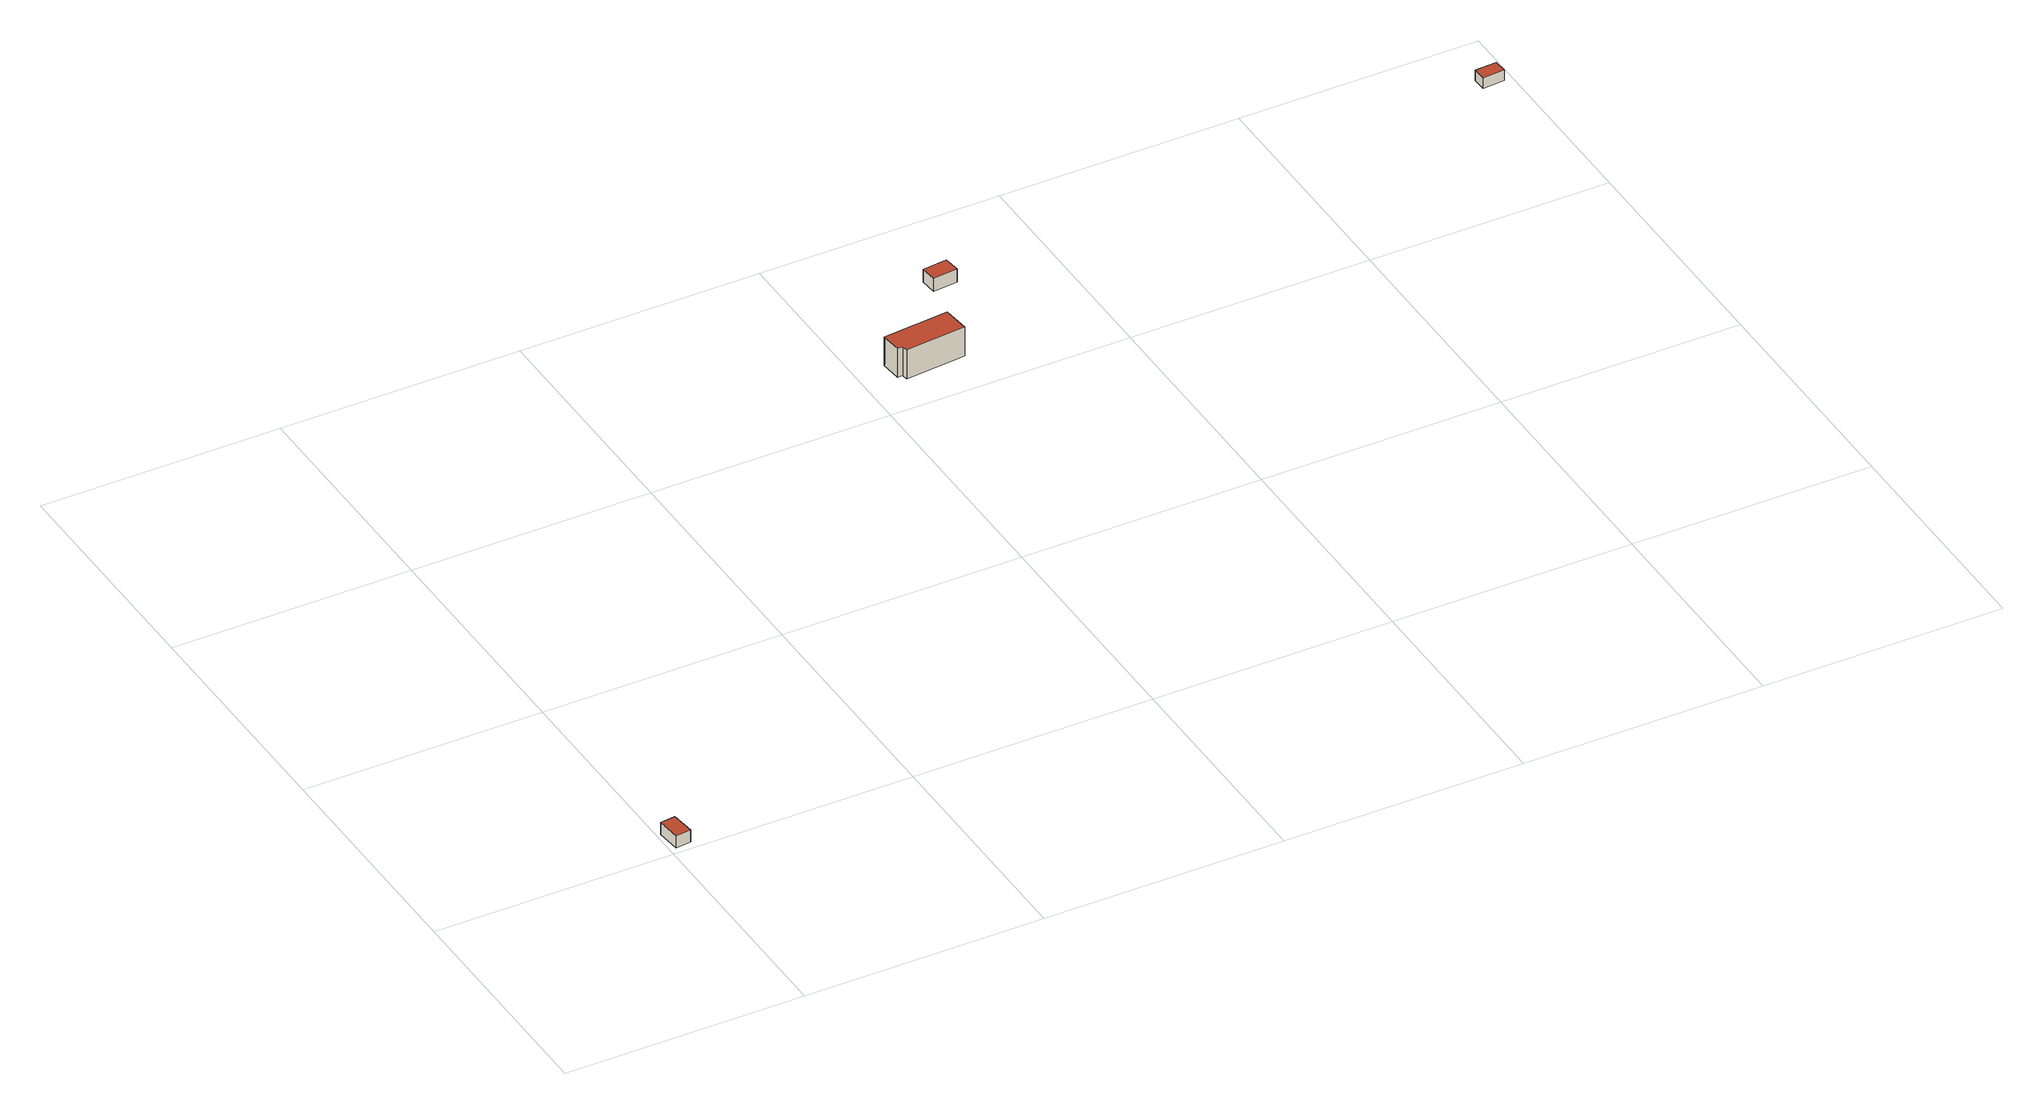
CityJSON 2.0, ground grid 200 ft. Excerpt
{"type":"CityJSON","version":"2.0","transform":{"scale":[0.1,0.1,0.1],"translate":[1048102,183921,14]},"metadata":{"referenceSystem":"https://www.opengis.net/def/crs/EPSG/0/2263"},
"CityObjects":{
"building1":{"type":"Building","attributes":{"name":"Bldg_3511014330","BIN":"4587516"},"geometry":[{"type":"MultiSurface","lod":"2","boundaries":[[[0,1,2,3]],[[4,5,6,7]],[[4,7,3,2]],[[5,4,2,1]],[[6,5,1,0]],[[7,6,0,3]]],"semantics":{"surfaces":[{"type":"GroundSurface"},{"type":"RoofSurface","BIN":"4587516"},{"type":"WallSurface"}],"values":[0,1,2,2,2,2]}}]},
"building2":{"type":"Building","attributes":{"name":"Bldg_3210005881","BIN":"4270818"},"geometry":[{"type":"MultiSurface","lod":"2","boundaries":[[[8,9,10,11,12,13]],[[14,15,16,17,18,19]],[[9,8,19,18]],[[10,9,18,17]],[[11,10,17,16]],[[12,11,16,15]],[[13,12,15,14]],[[8,13,14,19]]],"semantics":{"surfaces":[{"type":"RoofSurface","BIN":"4270818"},{"type":"GroundSurface"},{"type":"WallSurface"}],"values":[0,1,2,2,2,2,2,2]}}]},
"building3":{"type":"Building","attributes":{"name":"Bldg_3511015881","BIN":"4587572"},"geometry":[{"type":"MultiSurface","lod":"2","boundaries":[[[20,21,22,23]],[[24,25,26,27]],[[24,27,23,22]],[[25,24,22,21]],[[26,25,21,20]],[[27,26,20,23]]],"semantics":{"surfaces":[{"type":"GroundSurface"},{"type":"RoofSurface","BIN":"4587572"},{"type":"WallSurface"}],"values":[0,1,2,2,2,2]}}]},
"building4":{"type":"Building","attributes":{"name":"Bldg_3511008521","BIN":"4587603"},"geometry":[{"type":"MultiSurface","lod":"2","boundaries":[[[28,29,30,31]],[[32,33,34,35]],[[32,35,31,30]],[[33,32,30,29]],[[34,33,29,28]],[[35,34,28,31]]],"semantics":{"surfaces":[{"type":"GroundSurface"},{"type":"RoofSurface","BIN":"4587603"},{"type":"WallSurface"}],"values":[0,1,2,2,2,2]}}]}
},
"vertices":[
[30,5,49],[8,206,49],[134,220,49],[156,19,49],[134,220,159],[8,206,159],[30,5,159],[156,19,159],
[4802,4602,276],[4251,4552,276],[4267,4376,276],[4309,4380,276],[4314,4329,276],[4823,4375,276],[4823,4375,15],[4314,4329,15],[4309,4380,15],[4267,4376,15],[4251,4552,15],[4802,4602,15],
[5015,5193,7],[5000,5331,7],[5206,5353,7],[5221,5216,7],[5206,5353,123],[5000,5331,123],[5015,5193,123],[5221,5216,123],
[9740,5452,20],[9734,5564,20],[9917,5574,20],[9923,5462,20],[9917,5574,115],[9734,5564,115],[9740,5452,115],[9923,5462,115]
]}
